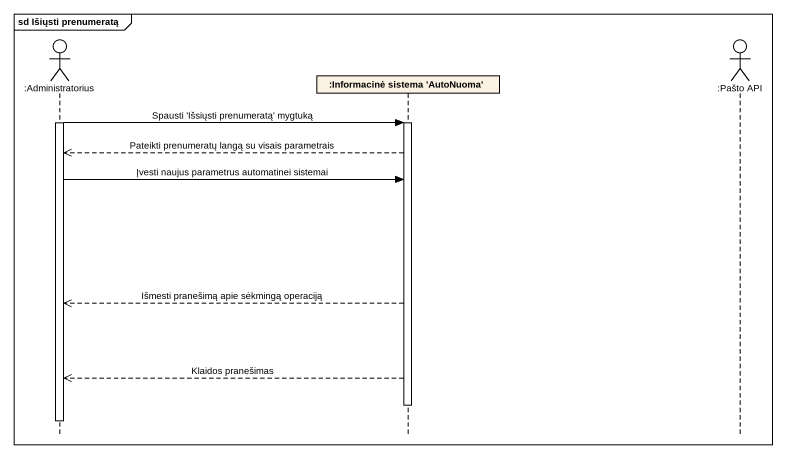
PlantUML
@startuml
mainframe sd Išiųsti prenumeratą
hide footbox
actor ":Administratorius" as Administratorius
participant ":Informacinė sistema 'AutoNuoma'" as Informacinė_sistema
actor ":Pašto API" as Pašto_API

activate Administratorius
Administratorius -> Informacinė_sistema : Spausti 'Išsiųsti prenumeratą' mygtuką
activate Informacinė_sistema
Informacinė_sistema -->> Administratorius : Pateikti prenumeratų langą su visais parametrais
Administratorius -> Informacinė_sistema : Įvesti naujus parametrus automatinei sistemai
Informacinė_sistema -->> Administratorius : Išmesti pranešimą apie sėkmingą operaciją
Informacinė_sistema -->> Administratorius : Klaidos pranešimas
deactivate Informacinė_sistema
deactivate Administratorius
@enduml
